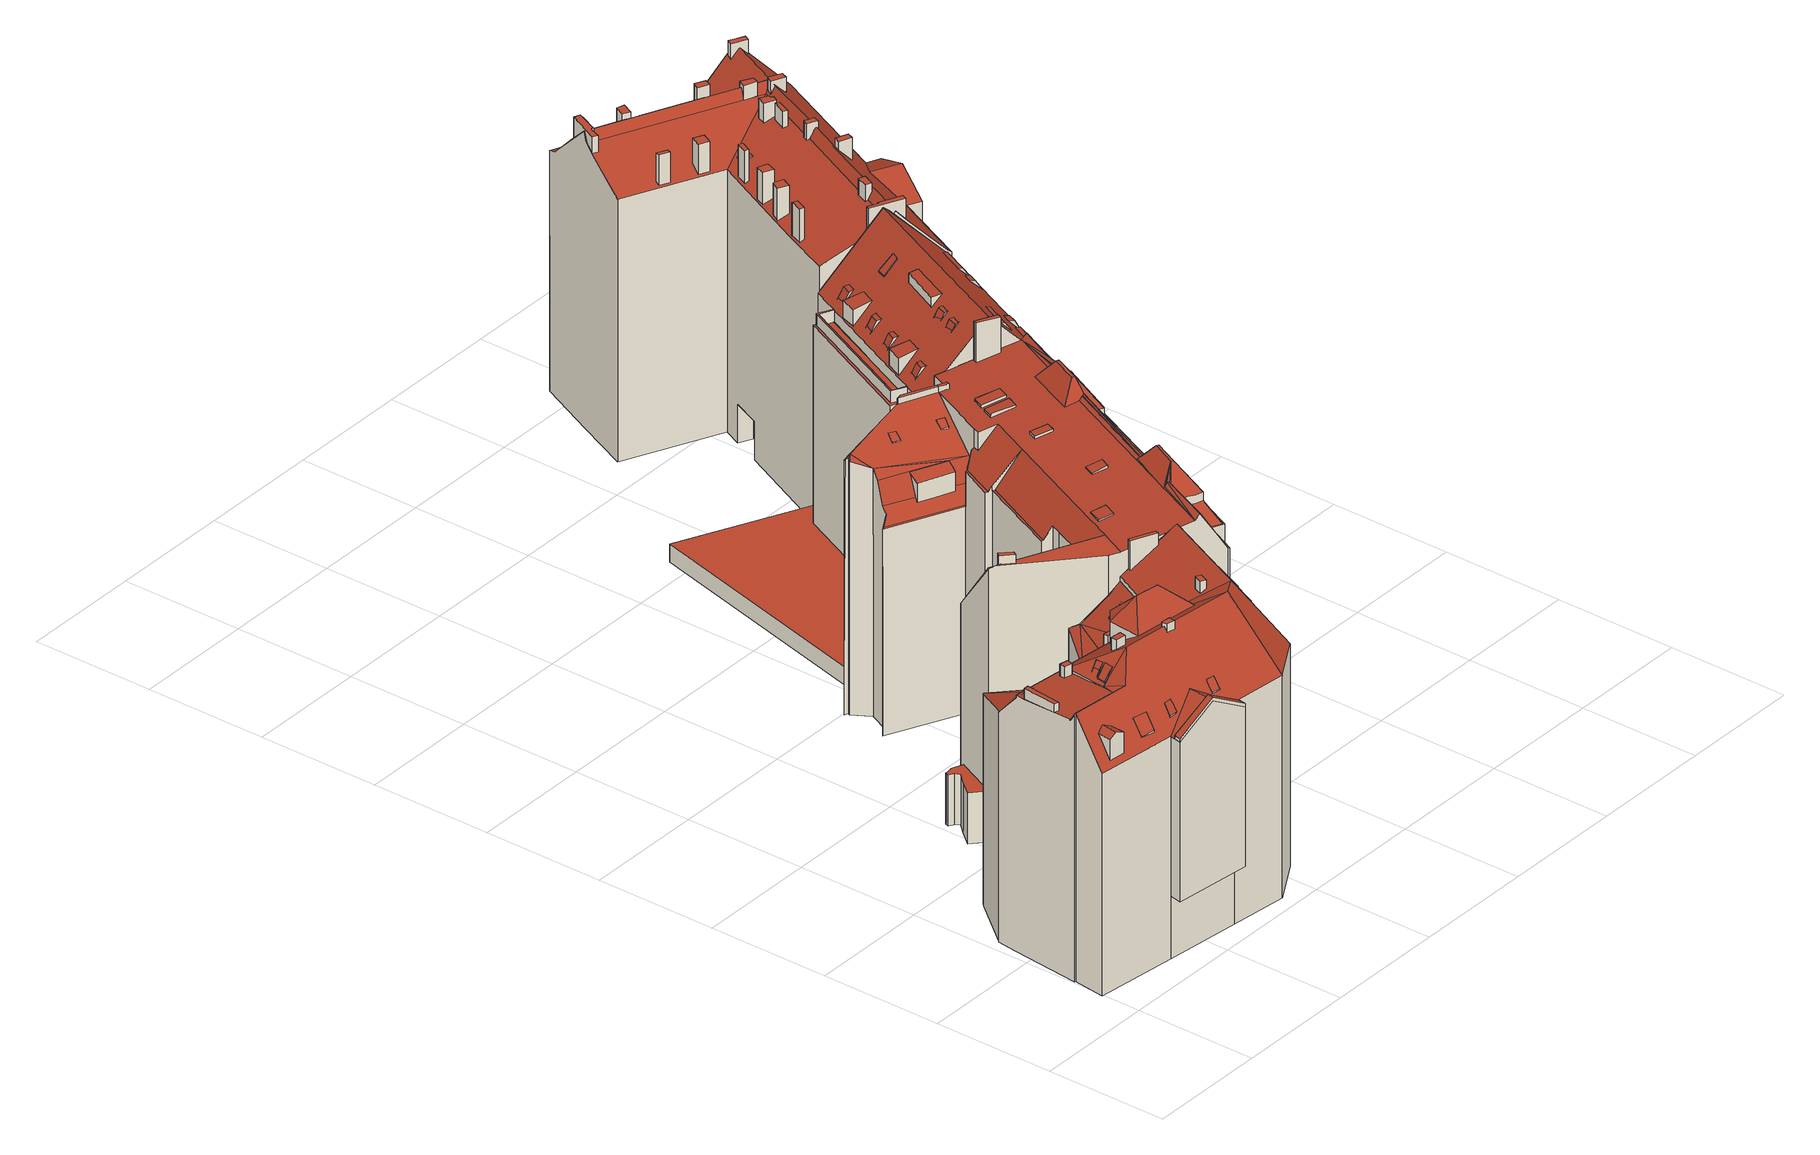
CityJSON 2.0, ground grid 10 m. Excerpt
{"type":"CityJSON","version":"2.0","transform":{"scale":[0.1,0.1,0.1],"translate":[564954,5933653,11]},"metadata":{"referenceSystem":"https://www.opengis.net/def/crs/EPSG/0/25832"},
"CityObjects":{
"building1":{"type":"Building","attributes":{"Grundfläche 2D":"290.350263","Grundhöhe NN":"11.209"},"children":["building1-1","building1-2","building1-3","building1-4","building1-5","building1-6","building1-7","building1-8","building1-9","building1-10","building1-11","building1-12","building1-13","building1-14","building1-15","building1-16","building1-17","building1-18","building1-19","building1-20","building1-21"],"geometry":[{"type":"MultiSurface","lod":"3","boundaries":[[[0,1,2,3]],[[4,0,3,5]],[[6,7,8,9,5,3,2,1]],[[10,11,5,9]],[[4,5,11]],[[12,13,14,15,16,17,18,19,20,21,22]],[[13,23,24,25,26,14]],[[25,27,28,15,14,26]],[[29,30,31,32,33,34,35]],[[30,36,33,32,31]],[[37,38,39,40,29,35,34,33,41,42,43,44,45]],[[46,47,48,49,50,51,52,53,54,55,56]],[[57,58,59,60,61,62,63,64,65,66,67]],[[68,17,55,54]],[[69,59,70,20,19,18,17,68,0,4,71,72]],[[16,73,55,17]],[[73,74,56,55]],[[75,76,77,39,38,78,79,80]],[[21,81,66]],[[20,81,21]],[[81,20,70,82]],[[83,84,77]],[[84,40,77]],[[40,39,77]],[[84,85,29,40]],[[86,87,29,85]],[[88,89,30,29,87]],[[66,65,90,22,21]],[[67,66,81]],[[69,43,42,59]],[[67,81,82,70,59,58,57]],[[49,75,80,79,78,52,51,50]],[[44,43,69,72]],[[36,61,60,59,42,41,33]],[[68,54,53,1,0]],[[53,52,78,38,37,91,92,9,8,7,6,1]],[[44,72,71,11,10,9,92,45]],[[11,71,4]],[[12,93,94,95,13]],[[23,13,95,96,24]],[[25,24,96,97,27]],[[28,27,97,98,15]],[[15,98,99,100,16]],[[73,16,100,101]],[[74,73,101,102]],[[103,104,76,75,49,48,47,46,56,74,102,105]],[[83,77,76,104,106]],[[84,83,106,107]],[[85,84,107,108]],[[109,87,86,85,108,110]],[[111,112,30,89,88,87,109,113]],[[112,114,115,90,65,64,63,62,61,36,30]],[[22,90,115,116]],[[12,22,116,93]],[[98,95,94,99]],[[103,105,102,101,100,99,94,93,116,115,114,112,111,113,109,110,108,107,106,104]]],"semantics":{"surfaces":[{"type":"RoofSurface"},{"type":"WallSurface"},{"type":"GroundSurface"}],"values":[0,0,0,0,0,0,0,0,0,0,0,0,0,0,0,0,0,0,0,0,0,0,0,0,0,0,0,0,1,1,1,1,1,1,1,1,1,1,1,1,1,1,1,1,1,1,1,1,1,1,1,1,1,1,1,2]}}]},
"building1-1":{"type":"BuildingInstallation","parents":["building1"],"geometry":[{"type":"MultiSurface","lod":"3","boundaries":[[[117,118,119,120]],[[120,119,121,122]],[[119,118,123,121]],[[117,120,122,124]],[[118,117,124,123]]],"semantics":{"surfaces":[{"type":"RoofSurface"},{"type":"WallSurface"}],"values":[0,1,1,1,1]}}]},
"building1-2":{"type":"BuildingInstallation","parents":["building1"],"geometry":[{"type":"MultiSurface","lod":"3","boundaries":[[[125,126,127,128,129]],[[129,128,130,35]],[[131,126,125,129,35,34]],[[132,130,128,127]],[[131,132,127,126]]],"semantics":{"surfaces":[{"type":"RoofSurface"},{"type":"WallSurface"}],"values":[0,1,1,1,1]}}]},
"building1-3":{"type":"BuildingInstallation","parents":["building1"],"geometry":[{"type":"MultiSurface","lod":"3","boundaries":[[[133,134,135,136]],[[136,135,137,138]],[[133,136,138,139]],[[134,133,139,140]],[[135,134,140,137]]],"semantics":{"surfaces":[{"type":"RoofSurface"},{"type":"WallSurface"}],"values":[0,1,1,1,1]}}]},
"building1-4":{"type":"BuildingInstallation","parents":["building1"],"geometry":[{"type":"MultiSurface","lod":"3","boundaries":[[[141,142,143,144]],[[142,145,146,143]],[[28,26,23,145,142,141]],[[146,145,23,24]],[[143,146,24,25,27,144]],[[27,28,141,144]]],"semantics":{"surfaces":[{"type":"RoofSurface"},{"type":"WallSurface"}],"values":[0,0,1,1,1,1]}}]},
"building1-5":{"type":"BuildingInstallation","parents":["building1"],"geometry":[{"type":"MultiSurface","lod":"3","boundaries":[[[147,148,149,150]],[[151,149,148,152]],[[153,152,148,147,154]],[[151,152,153]],[[154,147,150]]],"semantics":{"surfaces":[{"type":"RoofSurface"},{"type":"WallSurface"}],"values":[0,0,1,1,1]}}]},
"building1-6":{"type":"BuildingInstallation","parents":["building1"],"geometry":[{"type":"MultiSurface","lod":"3","boundaries":[[[155,156,157,158]],[[159,160,155,158]],[[161,159,158,157]],[[156,155,160,162]],[[157,156,162,161]]],"semantics":{"surfaces":[{"type":"RoofSurface"},{"type":"WallSurface"}],"values":[0,1,1,1,1]}}]},
"building1-7":{"type":"BuildingInstallation","parents":["building1"],"geometry":[{"type":"MultiSurface","lod":"3","boundaries":[[[163,164,165]],[[166,167,163,165,168]],[[169,168,165,164,170,32]],[[169,171,166,168]],[[171,172,167,166]],[[172,31,170,164,163,167]]],"semantics":{"surfaces":[{"type":"RoofSurface"},{"type":"WallSurface"}],"values":[0,0,1,1,1,1]}}]},
"building1-8":{"type":"BuildingInstallation","parents":["building1"],"geometry":[{"type":"MultiSurface","lod":"3","boundaries":[[[173,174,175,176,177,178]],[[174,173,179,180]],[[180,18,181,176,175,174]],[[177,176,181,182]],[[182,19,179,173,178,177]]],"semantics":{"surfaces":[{"type":"RoofSurface"},{"type":"WallSurface"}],"values":[0,1,1,1,1]}}]},
"building1-9":{"type":"BuildingInstallation","parents":["building1"],"geometry":[{"type":"MultiSurface","lod":"3","boundaries":[[[183,184,185,186,187]],[[185,184,62,63]],[[63,188,186,185]],[[188,189,187,186]],[[183,187,189,190]],[[190,62,184,183]]],"semantics":{"surfaces":[{"type":"RoofSurface"},{"type":"WallSurface"}],"values":[0,1,1,1,1,1]}}]},
"building1-10":{"type":"BuildingInstallation","parents":["building1"],"geometry":[{"type":"MultiSurface","lod":"3","boundaries":[[[191,192,193,194]],[[195,196,194,193]],[[191,194,196,197]],[[192,191,197,198]],[[193,192,198,195]]],"semantics":{"surfaces":[{"type":"RoofSurface"},{"type":"WallSurface"}],"values":[0,1,1,1,1]}}]},
"building1-11":{"type":"BuildingInstallation","parents":["building1"],"geometry":[{"type":"MultiSurface","lod":"3","boundaries":[[[199,200,201,202,203,204]],[[205,202,201,200,206,207]],[[199,204,208,209]],[[200,199,209,206]],[[208,204,203,202,205,210]]],"semantics":{"surfaces":[{"type":"RoofSurface"},{"type":"WallSurface"}],"values":[0,1,1,1,1]}}]},
"building1-12":{"type":"BuildingInstallation","parents":["building1"],"geometry":[{"type":"MultiSurface","lod":"3","boundaries":[[[92,91,211,212,213]],[[45,92,213,214]],[[37,215,211,91]],[[212,211,215,216]],[[213,212,216,214]]],"semantics":{"surfaces":[{"type":"RoofSurface"},{"type":"WallSurface"}],"values":[0,1,1,1,1]}}]},
"building1-13":{"type":"BuildingInstallation","parents":["building1"],"geometry":[{"type":"MultiSurface","lod":"3","boundaries":[[[217,218,219,220]],[[221,222,220,219]],[[217,220,222,223]],[[223,224,218,217]],[[219,218,224,221]]],"semantics":{"surfaces":[{"type":"RoofSurface"},{"type":"WallSurface"}],"values":[0,1,1,1,1]}}]},
"building1-14":{"type":"BuildingInstallation","parents":["building1"],"geometry":[{"type":"MultiSurface","lod":"3","boundaries":[[[225,226,227,228,229,230]],[[225,230,231,232]],[[232,233,234,227,226,225]],[[234,235,228,227]],[[230,229,228,235,236,231]]],"semantics":{"surfaces":[{"type":"RoofSurface"},{"type":"WallSurface"}],"values":[0,1,1,1,1]}}]},
"building1-15":{"type":"BuildingInstallation","parents":["building1"],"geometry":[{"type":"MultiSurface","lod":"3","boundaries":[[[237,238,239,240]],[[240,239,241,242]],[[237,240,242,243]],[[238,237,243,244]],[[239,238,244,241]]],"semantics":{"surfaces":[{"type":"RoofSurface"},{"type":"WallSurface"}],"values":[0,1,1,1,1]}}]},
"building1-16":{"type":"BuildingInstallation","parents":["building1"],"geometry":[{"type":"MultiSurface","lod":"3","boundaries":[[[245,246,247,248]],[[248,247,46,47]],[[47,249,245,248]],[[246,245,249,250]],[[250,46,247,246]]],"semantics":{"surfaces":[{"type":"RoofSurface"},{"type":"WallSurface"}],"values":[0,1,1,1,1]}}]},
"building1-17":{"type":"BuildingInstallation","parents":["building1"],"geometry":[{"type":"MultiSurface","lod":"3","boundaries":[[[251,252,253,254]],[[255,256,251,254]],[[254,253,257,255]],[[252,251,256,258]],[[258,257,253,252]]],"semantics":{"surfaces":[{"type":"RoofSurface"},{"type":"WallSurface"}],"values":[0,1,1,1,1]}}]},
"building1-18":{"type":"BuildingInstallation","parents":["building1"],"geometry":[{"type":"MultiSurface","lod":"3","boundaries":[[[259,260,261,262,263,264]],[[39,265,261,260,259]],[[262,261,265,266]],[[267,39,259,264]],[[267,264,263,262,266,268]]],"semantics":{"surfaces":[{"type":"RoofSurface"},{"type":"WallSurface"}],"values":[0,1,1,1,1]}}]},
"building1-19":{"type":"BuildingInstallation","parents":["building1"],"geometry":[{"type":"MultiSurface","lod":"3","boundaries":[[[269,270,271,272]],[[272,271,273,274]],[[269,272,274,275]],[[275,276,270,269]],[[271,270,276,273]]],"semantics":{"surfaces":[{"type":"RoofSurface"},{"type":"WallSurface"}],"values":[0,1,1,1,1]}}]},
"building1-20":{"type":"BuildingInstallation","parents":["building1"],"geometry":[{"type":"MultiSurface","lod":"3","boundaries":[[[277,278,279,280]],[[280,279,281,282]],[[277,280,282,283]],[[278,277,283,284]],[[279,278,284,281]]],"semantics":{"surfaces":[{"type":"RoofSurface"},{"type":"WallSurface"}],"values":[0,1,1,1,1]}}]},
"building1-21":{"type":"BuildingInstallation","parents":["building1"],"geometry":[{"type":"MultiSurface","lod":"3","boundaries":[[[285,286,287,288]],[[285,288,289,290]],[[288,287,291,289]],[[286,285,290,292]],[[287,286,292,291]]],"semantics":{"surfaces":[{"type":"RoofSurface"},{"type":"WallSurface"}],"values":[0,1,1,1,1]}}]},
"building2":{"type":"Building","attributes":{"Grundfläche 2D":"346.311366","Grundhöhe NN":"11.520"},"children":["building2-1","building2-2","building2-3","building2-4","building2-5","building2-6","building2-7","building2-8","building2-9","building2-10","building2-11","building2-12"],"geometry":[{"type":"Solid","lod":"3","boundaries":[[[[293,294,295,296,297,298,299,300,301]],[[302,301,300,303]],[[304,299,298,305]],[[305,306,304]],[[306,307,304]],[[308,309,304,307,310,311]],[[309,312,304]],[[312,313,314,315,316,317,302,303,304]],[[299,304,303,300]],[[318,319,320,321,322,323,324,325,326]],[[320,327,321]],[[328,329,325,324,330]],[[331,332,326,325,333,334]],[[335,336,337,320,319,338]],[[339,340,341,335]],[[342,296,295,294,293,343,344,341,345,346]],[[347,329,328,348]],[[349,350,342,333,347,348,351]],[[352,334,333,342,346]],[[325,329,347,333]],[[353,354,355,356]],[[356,357,358,359,360,361,353]],[[362,363,364,365,366,367,368]],[[367,369,370,371,372,362,368]],[[373,369,367,366,374]],[[375,373,376,377,378,379,380]],[[373,375,369]],[[370,375,372,371]],[[375,370,369]],[[381,378,377]],[[382,383,380]],[[383,384,380]],[[384,375,380]],[[344,385,386,387,388,389,390,391,392,393,394,336,335,341]],[[320,337,327]],[[337,395,327]],[[297,342,350]],[[297,350,349]],[[396,306,305,298,297,349,351]],[[395,330,324,323]],[[395,397,398,377,399,400,401,402,403,404,405,406,396,351,348,328,330]],[[407,377,398]],[[408,409,410,411]],[[405,412,413,414,415,416,406]],[[311,310,396,417]],[[307,306,396,310]],[[342,297,296]],[[418,419,420,408,411,421,422,404,403,423,424]],[[321,395,322]],[[425,426,427,428]],[[429,405,404,427,426,430,431,432,433]],[[434,356,355,435,436,437,438,439,440,441,442,443]],[[356,434,433,444,359,358,357]],[[442,414,413,412,405,429,433,434,443]],[[315,314,313,312,309,308,311,417,388,387,445]],[[338,446,339,335]],[[345,341,340,447]],[[448,385,344,449]],[[343,449,344]],[[450,386,385,448,451]],[[387,386,450,452,445]],[[327,395,321]],[[322,395,323]],[[364,453,454,455,365]],[[456,457,458,459,460,461,462,463,464,465,466]],[[432,431,439,438,360,359,444,433]],[[423,403,402]],[[428,427,404,422,421]],[[424,423,402,401]],[[449,343,293,301,451,448]],[[452,450,302,317,316,315,445]],[[301,302,450,451]],[[319,318,326,446,338]],[[345,447,334,352,346]],[[447,340,339,446,326,332,331,334]],[[355,354,435]],[[435,354,353,361,360,438,437,436]],[[462,461,467,468]],[[469,464,463,462,468,470]],[[465,464,469,471]],[[472,456,466,465,471,473]],[[457,456,472,474]],[[458,457,474,475]],[[459,458,475,476]],[[460,459,476,477]],[[478,397,395,337,336,394,479,480]],[[398,397,478,481]],[[407,398,481,482]],[[374,424,401,400,399,377,376,373]],[[424,374,366,418]],[[408,420,419,418,366,365,455]],[[408,455,454,409]],[[409,454,483,484,410]],[[485,486,487,488,489,425,428,490]],[[439,431,430,491,492]],[[490,428,421,411,410,484,493]],[[491,430,426,425,489,494]],[[414,442,460,477,495,415]],[[496,497,388,417,396,406,416,415,495,498]],[[389,388,497,499]],[[441,440,439,492,500]],[[460,442,441,500,467,461]],[[390,389,499,501]],[[391,390,501,502]],[[392,391,502,503,504,505]],[[505,506,393,392]],[[507,508,479,394,393,506]],[[454,453,509,483]],[[383,382,510,511]],[[375,384,512,513]],[[377,407,381]],[[381,407,482,514,378]],[[382,380,379,378,514,510]],[[384,383,511,512]],[[363,362,372,375,513,515]],[[453,364,363,515,509]],[[486,485,508,507]],[[488,487,504,503]],[[492,491,494,489,488,503,502,501,499,497,496,498,495,477,476,475,474,472,473,471,469,470,468,467,500]],[[484,483,509,515,513,512,511,510,514,482,481,478,480,479,508,485,490,493]],[[507,506,505,504,487,486]]]],"semantics":{"surfaces":[{"type":"RoofSurface"},{"type":"WallSurface"},{"type":"GroundSurface"},{"type":"OuterCeilingSurface"}],"values":[[0,0,0,0,0,0,0,0,0,0,0,0,0,0,0,0,0,0,0,0,0,0,0,0,0,0,0,0,0,0,0,0,0,0,0,0,0,0,0,0,0,0,0,0,0,0,0,0,0,0,0,0,0,0,0,0,0,0,0,0,0,0,0,0,0,1,1,1,1,1,1,1,1,1,1,1,1,1,1,1,1,1,1,1,1,1,1,1,1,1,1,1,1,1,1,1,1,1,1,1,1,1,1,1,1,1,1,1,1,1,1,1,1,1,1,1,1,1,2,2,3]]}}]},
"building2-1":{"type":"BuildingInstallation","parents":["building2"],"geometry":[{"type":"MultiSurface","lod":"3","boundaries":[[[516,517,518,519,520,521]],[[522,523,517,516]],[[523,524,525,519,518,517]],[[520,519,525,526]],[[516,521,520,526,527,522]]],"semantics":{"surfaces":[{"type":"RoofSurface"},{"type":"WallSurface"}],"values":[0,1,1,1,1]}}]},
"building2-2":{"type":"BuildingInstallation","parents":["building2"],"geometry":[{"type":"MultiSurface","lod":"3","boundaries":[[[528,529,530,531]],[[531,530,532,533]],[[533,534,528,531]],[[529,528,534,535]],[[535,532,530,529]]],"semantics":{"surfaces":[{"type":"RoofSurface"},{"type":"WallSurface"}],"values":[0,1,1,1,1]}}]},
"building2-3":{"type":"BuildingInstallation","parents":["building2"],"geometry":[{"type":"MultiSurface","lod":"3","boundaries":[[[536,537,538,539,540]],[[536,540,413,541]],[[537,536,541,412]],[[434,542,538,537,412]],[[542,443,413,540,539,538]]],"semantics":{"surfaces":[{"type":"RoofSurface"},{"type":"WallSurface"}],"values":[0,1,1,1,1]}}]},
"building2-4":{"type":"BuildingInstallation","parents":["building2"],"geometry":[{"type":"MultiSurface","lod":"3","boundaries":[[[543,544,545,546,547,548,549]],[[550,398,407,381,547,546,545]],[[551,552,544,543,549,548,377,553]],[[552,550,545,544]]],"semantics":{"surfaces":[{"type":"RoofSurface"},{"type":"WallSurface"}],"values":[0,1,1,1]}}]},
"building2-5":{"type":"BuildingInstallation","parents":["building2"],"geometry":[{"type":"MultiSurface","lod":"3","boundaries":[[[554,555,556,557,558]],[[559,560,554,558]],[[560,561,562,556,555,554]],[[562,563,557,556]],[[558,557,563,559]]],"semantics":{"surfaces":[{"type":"RoofSurface"},{"type":"WallSurface"}],"values":[0,1,1,1,1]}}]},
"building2-6":{"type":"BuildingInstallation","parents":["building2"],"geometry":[{"type":"MultiSurface","lod":"3","boundaries":[[[564,565,566,567]],[[567,566,568,569]],[[564,567,569,570]],[[565,564,570,571]],[[566,565,571,568]]],"semantics":{"surfaces":[{"type":"RoofSurface"},{"type":"WallSurface"}],"values":[0,1,1,1,1]}}]},
"building2-7":{"type":"BuildingInstallation","parents":["building2"],"geometry":[{"type":"MultiSurface","lod":"3","boundaries":[[[572,573,574,575]],[[572,575,576,577]],[[575,574,578,576]],[[573,572,577,579]],[[574,573,579,578]]],"semantics":{"surfaces":[{"type":"RoofSurface"},{"type":"WallSurface"}],"values":[0,1,1,1,1]}}]},
"building2-8":{"type":"BuildingInstallation","parents":["building2"],"geometry":[{"type":"MultiSurface","lod":"3","boundaries":[[[580,581,548,547]],[[381,378,580,547]],[[378,379,581,580]],[[379,582,377,548,581]]],"semantics":{"surfaces":[{"type":"RoofSurface"},{"type":"WallSurface"}],"values":[0,1,1,1]}}]},
"building2-9":{"type":"BuildingInstallation","parents":["building2"],"geometry":[{"type":"MultiSurface","lod":"3","boundaries":[[[583,584,585,586]],[[587,588,586,585]],[[583,586,588,589]],[[584,583,589,590]],[[590,587,585,584]]],"semantics":{"surfaces":[{"type":"RoofSurface"},{"type":"WallSurface"}],"values":[0,1,1,1,1]}}]},
"building2-10":{"type":"BuildingInstallation","parents":["building2"],"geometry":[{"type":"MultiSurface","lod":"3","boundaries":[[[369,370,371,591,592,593]],[[591,371,368,594]],[[594,595,592,591]],[[369,593,592,595,367]]],"semantics":{"surfaces":[{"type":"RoofSurface"},{"type":"WallSurface"}],"values":[0,1,1,1]}}]},
"building2-11":{"type":"BuildingInstallation","parents":["building2"],"geometry":[{"type":"MultiSurface","lod":"3","boundaries":[[[596,597,598,599]],[[599,598,600,601]],[[596,599,601,602]],[[597,596,602,603]],[[598,597,603,600]]],"semantics":{"surfaces":[{"type":"RoofSurface"},{"type":"WallSurface"}],"values":[0,1,1,1,1]}}]},
"building2-12":{"type":"BuildingInstallation","parents":["building2"],"geometry":[{"type":"MultiSurface","lod":"3","boundaries":[[[604,605,606,607]],[[608,609,605,604]],[[609,610,606,605]],[[611,607,606,610]],[[611,608,604,607]]],"semantics":{"surfaces":[{"type":"RoofSurface"},{"type":"WallSurface"}],"values":[0,1,1,1,1]}}]},
"building3":{"type":"Building","attributes":{"Grundfläche 2D":"185.333317","Grundhöhe NN":"13.428"},"children":["building3-1"],"geometry":[{"type":"Solid","lod":"3","boundaries":[[[[612,613,614,615,616,617,618,619,620]],[[621,622,623,624,625,626,627,628,629,630,631]],[[627,626,632,633]],[[628,627,633,634]],[[629,628,634,635]],[[630,629,635,636]],[[631,630,636,637]],[[621,631,637,638]],[[625,624,639,640]],[[626,625,640,632]],[[619,623,622,620]],[[620,622,621,612]],[[624,618,617,616,615,614,613,612,621,638,641,639]],[[618,624,623,619]],[[640,639,641,638,637,636,635,634,633,632]]]],"semantics":{"surfaces":[{"type":"RoofSurface"},{"type":"WallSurface"},{"type":"GroundSurface"}],"values":[[0,0,1,1,1,1,1,1,1,1,1,1,1,1,2]]}}]},
"building3-1":{"type":"BuildingInstallation","parents":["building3"],"geometry":[{"type":"MultiSurface","lod":"3","boundaries":[[[642,643,644,645,646,647,648,649]],[[613,614,646,645]],[[614,650,647,646]],[[648,647,650,651]],[[651,616,649,648]],[[616,617,642,649]],[[643,642,617,652]],[[644,643,652,653]],[[645,644,653,613]]],"semantics":{"surfaces":[{"type":"RoofSurface"},{"type":"WallSurface"}],"values":[0,1,1,1,1,1,1,1,1]}}]},
"building4":{"type":"Building","attributes":{"Grundfläche 2D":"165.645460","Grundhöhe NN":"12.757"},"children":["building4-1","building4-2","building4-3","building4-4","building4-5","building4-6","building4-7","building4-8","building4-9","building4-10","building4-11","building4-12","building4-13","building4-14","building4-15"],"geometry":[{"type":"Solid","lod":"3","boundaries":[[[[654,655,656,657,658,659]],[[658,657,660,661,662,663]],[[656,655,664,665]],[[660,657,656,665,666]],[[661,660,666,667]],[[655,654,659,658,663,662,661,667,668,669,670,671,664]],[[671,670,669,668,667,666,665,664]]]],"semantics":{"surfaces":[{"type":"RoofSurface"},{"type":"WallSurface"},{"type":"GroundSurface"}],"values":[[0,0,1,1,1,1,2]]}}]},
"building4-1":{"type":"BuildingInstallation","parents":["building4"],"geometry":[{"type":"MultiSurface","lod":"3","boundaries":[[[672,673,674,675]],[[674,673,676,677]],[[676,673,672]],[[675,674,677]]],"semantics":{"surfaces":[{"type":"RoofSurface"},{"type":"WallSurface"}],"values":[0,0,1,1]}}]},
"building4-2":{"type":"BuildingInstallation","parents":["building4"],"geometry":[{"type":"MultiSurface","lod":"3","boundaries":[[[678,679,680,681]],[[679,678,682,683]],[[680,679,683]],[[678,681,682]]],"semantics":{"surfaces":[{"type":"RoofSurface"},{"type":"WallSurface"}],"values":[0,1,1,1]}}]},
"building4-3":{"type":"BuildingInstallation","parents":["building4"],"geometry":[{"type":"MultiSurface","lod":"3","boundaries":[[[684,685,686,687]],[[686,685,688,689]],[[688,685,684]],[[687,686,689]]],"semantics":{"surfaces":[{"type":"RoofSurface"},{"type":"WallSurface"}],"values":[0,0,1,1]}}]},
"building4-4":{"type":"BuildingInstallation","parents":["building4"],"geometry":[{"type":"MultiSurface","lod":"3","boundaries":[[[690,691,692,693]],[[692,691,694,695]],[[694,691,690]],[[693,692,695]]],"semantics":{"surfaces":[{"type":"RoofSurface"},{"type":"WallSurface"}],"values":[0,0,1,1]}}]},
"building4-5":{"type":"BuildingInstallation","parents":["building4"],"geometry":[{"type":"MultiSurface","lod":"3","boundaries":[[[696,697,698,699]],[[698,697,700,701]],[[701,699,698]],[[696,700,697]]],"semantics":{"surfaces":[{"type":"RoofSurface"},{"type":"WallSurface"}],"values":[0,0,1,1]}}]},
"building4-6":{"type":"BuildingInstallation","parents":["building4"],"geometry":[{"type":"MultiSurface","lod":"3","boundaries":[[[702,703,704,705]],[[702,705,706,707]],[[706,705,704]],[[703,702,707]]],"semantics":{"surfaces":[{"type":"RoofSurface"},{"type":"WallSurface"}],"values":[0,0,1,1]}}]},
"building4-7":{"type":"BuildingInstallation","parents":["building4"],"geometry":[{"type":"MultiSurface","lod":"3","boundaries":[[[708,709,710,711]],[[710,709,712,713]],[[712,709,708]],[[711,710,713]]],"semantics":{"surfaces":[{"type":"RoofSurface"},{"type":"WallSurface"}],"values":[0,0,1,1]}}]},
"building4-8":{"type":"BuildingInstallation","parents":["building4"],"geometry":[{"type":"MultiSurface","lod":"3","boundaries":[[[714,715,716,717]],[[716,715,718,719]],[[718,715,714]],[[717,716,719]]],"semantics":{"surfaces":[{"type":"RoofSurface"},{"type":"WallSurface"}],"values":[0,0,1,1]}}]},
"building4-9":{"type":"BuildingInstallation","parents":["building4"],"geometry":[{"type":"MultiSurface","lod":"3","boundaries":[[[720,721,722,723]],[[722,721,724,725]],[[724,721,720]],[[723,722,725]]],"semantics":{"surfaces":[{"type":"RoofSurface"},{"type":"WallSurface"}],"values":[0,0,1,1]}}]},
"building4-10":{"type":"BuildingInstallation","parents":["building4"],"geometry":[{"type":"MultiSurface","lod":"3","boundaries":[[[726,727,728,729]],[[726,729,730,731]],[[730,729,728]],[[727,726,731]]],"semantics":{"surfaces":[{"type":"RoofSurface"},{"type":"WallSurface"}],"values":[0,0,1,1]}}]},
"building4-11":{"type":"BuildingInstallation","parents":["building4"],"geometry":[{"type":"MultiSurface","lod":"3","boundaries":[[[732,733,734,735]],[[734,733,736,737]],[[735,734,737]],[[736,733,732]]],"semantics":{"surfaces":[{"type":"RoofSurface"},{"type":"WallSurface"}],"values":[0,0,1,1]}}]},
"building4-12":{"type":"BuildingInstallation","parents":["building4"],"geometry":[{"type":"MultiSurface","lod":"3","boundaries":[[[738,739,740,741]],[[740,739,742,743]],[[742,739,738]],[[741,740,743]]],"semantics":{"surfaces":[{"type":"RoofSurface"},{"type":"WallSurface"}],"values":[0,0,1,1]}}]},
"building4-13":{"type":"BuildingInstallation","parents":["building4"],"geometry":[{"type":"MultiSurface","lod":"3","boundaries":[[[744,745,746,747]],[[745,744,748,749]],[[746,745,749]],[[744,747,748]]],"semantics":{"surfaces":[{"type":"RoofSurface"},{"type":"WallSurface"}],"values":[0,1,1,1]}}]},
"building4-14":{"type":"BuildingInstallation","parents":["building4"],"geometry":[{"type":"MultiSurface","lod":"3","boundaries":[[[750,751,752,753]],[[751,750,754,755]],[[752,751,755]],[[750,753,754]]],"semantics":{"surfaces":[{"type":"RoofSurface"},{"type":"WallSurface"}],"values":[0,1,1,1]}}]},
"building4-15":{"type":"BuildingInstallation","parents":["building4"],"geometry":[{"type":"MultiSurface","lod":"3","boundaries":[[[756,757,758,759]],[[759,758,760,761]],[[756,759,761,762]],[[758,757,763,760]],[[757,756,762,763]]],"semantics":{"surfaces":[{"type":"RoofSurface"},{"type":"WallSurface"}],"values":[0,1,1,1,1]}}]},
"building5":{"type":"Building","attributes":{"Grundfläche 2D":"314.774281","Grundhöhe NN":"12.829"},"children":["building5-1","building5-2","building5-3","building5-4","building5-5","building5-6","building5-7","building5-8","building5-9","building5-10","building5-11","building5-12","building5-13","building5-14","building5-15","building5-16","building5-17","building5-18","building5-19","building5-20"],"geometry":[{"type":"Solid","lod":"3","boundaries":[[[[764,765,766,767]],[[767,766,768]],[[769,770,771,772,773,774,775,776,777,778,766,765,779]],[[780,781,778,777,776,775,774,773,772,771,782,783]],[[780,783,784,785,786,781]],[[787,788,789,790,781,786,791,792,793,794,795,796]],[[797,798,799,778,781,790,789,788,787,796,795,800,801,802,803,804]],[[805,806,807,768,766,778]],[[808,809,807,806,805,778,799,798,797,804,803,802,801,800,810,811,812,813,814]],[[813,815,816,814]],[[816,817,808,814]],[[818,785,784,783,782,771,770,769,779,765,764,819,820]],[[786,785,818,821]],[[786,821,822,823,824,825,671,792,791]],[[669,668,826,812,811,810,800,795,794,793,792,671,827]],[[813,812,826,828]],[[815,813,828,829]],[[829,830,831,832,833,834,817,816,815]],[[808,817,834,835]],[[809,808,835,836]],[[764,767,768,807,809,836,819]],[[824,837,838,825]],[[837,839,840,838]],[[840,839,831,830]],[[841,833,832,842]],[[842,843,844,841]],[[843,845,846,844]],[[845,847,848,846]],[[847,849,850,848]],[[849,851,852,850]],[[852,851,823,822]],[[844,846,848,850,852,822,821,818,820,819,836,835,834,833,841]],[[829,828,826,668,669,827,671,825,838,840,830]],[[843,842,832,831,839,837,824,823,851,849,847,845]]]],"semantics":{"surfaces":[{"type":"RoofSurface"},{"type":"WallSurface"},{"type":"GroundSurface"},{"type":"OuterCeilingSurface"}],"values":[[0,0,0,0,0,0,0,0,0,0,0,1,1,1,1,1,1,1,1,1,1,1,1,1,1,1,1,1,1,1,1,2,2,3]]}}]},
"building5-1":{"type":"BuildingInstallation","parents":["building5"],"geometry":[{"type":"MultiSurface","lod":"3","boundaries":[[[853,854,855,856]],[[855,854,857]],[[853,856,858]],[[854,853,858,857]]],"semantics":{"surfaces":[{"type":"RoofSurface"},{"type":"WallSurface"}],"values":[0,1,1,1]}}]},
"building5-2":{"type":"BuildingInstallation","parents":["building5"],"geometry":[{"type":"MultiSurface","lod":"3","boundaries":[[[859,860,861,862]],[[862,861,863,864]],[[859,862,864,865]],[[865,866,860,859]],[[866,863,861,860]]],"semantics":{"surfaces":[{"type":"RoofSurface"},{"type":"WallSurface"}],"values":[0,1,1,1,1]}}]},
"building5-3":{"type":"BuildingInstallation","parents":["building5"],"geometry":[{"type":"MultiSurface","lod":"3","boundaries":[[[867,868,869,870]],[[870,869,871,872]],[[867,870,872,873]],[[873,874,868,867]],[[874,871,869,868]]],"semantics":{"surfaces":[{"type":"RoofSurface"},{"type":"WallSurface"}],"values":[0,1,1,1,1]}}]},
"building5-4":{"type":"BuildingInstallation","parents":["building5"],"geometry":[{"type":"MultiSurface","lod":"3","boundaries":[[[875,876,877,878,879]],[[880,881,877,876]],[[877,881,805,882,878]],[[879,878,882,883]],[[876,875,879,883,806,880]]],"semantics":{"surfaces":[{"type":"RoofSurface"},{"type":"WallSurface"}],"values":[0,1,1,1,1]}}]},
"building5-5":{"type":"BuildingInstallation","parents":["building5"],"geometry":[{"type":"MultiSurface","lod":"3","boundaries":[[[884,885,886,887]],[[886,885,888,889]],[[887,886,889,890]],[[884,887,890,891]],[[885,884,891,888]]],"semantics":{"surfaces":[{"type":"RoofSurface"},{"type":"WallSurface"}],"values":[0,1,1,1,1]}}]},
"building5-6":{"type":"BuildingInstallation","parents":["building5"],"geometry":[{"type":"MultiSurface","lod":"3","boundaries":[[[892,893,894,895,896]],[[894,893,892,897,898,899]],[[899,900,895,894]],[[896,895,900,901]],[[901,897,892,896]]],"semantics":{"surfaces":[{"type":"RoofSurface"},{"type":"WallSurface"}],"values":[0,1,1,1,1]}}]},
"building5-7":{"type":"BuildingInstallation","parents":["building5"],"geometry":[{"type":"MultiSurface","lod":"3","boundaries":[[[902,903,904,905,906,907]],[[908,909,903,902]],[[909,910,904,903]],[[910,911,905,904]],[[906,905,911,912]],[[907,906,912,913]],[[913,908,902,907]]],"semantics":{"surfaces":[{"type":"RoofSurface"},{"type":"WallSurface"}],"values":[0,1,1,1,1,1,1]}}]},
"building5-8":{"type":"BuildingInstallation","parents":["building5"],"geometry":[{"type":"MultiSurface","lod":"3","boundaries":[[[914,915,916,917,918,919,920]],[[810,921,914,920]],[[922,915,914,921,801,796]],[[922,923,916,915]],[[918,917,916,923,924,925]],[[925,793,919,918]],[[919,793,794,795,800,810,920]]],"semantics":{"surfaces":[{"type":"RoofSurface"},{"type":"WallSurface"}],"values":[0,1,1,1,1,1,1]}}]},
"building5-9":{"type":"BuildingInstallation","parents":["building5"],"geometry":[{"type":"MultiSurface","lod":"3","boundaries":[[[926,927,928,929]],[[926,929,930,931]],[[798,932,927,926,931]],[[932,933,928,927]],[[928,933,799,930,929]]],"semantics":{"surfaces":[{"type":"RoofSurface"},{"type":"WallSurface"}],"values":[0,1,1,1,1]}}]},
"building5-10":{"type":"BuildingInstallation","parents":["building5"],"geometry":[{"type":"MultiSurface","lod":"3","boundaries":[[[934,935,936,937]],[[937,936,938,939]],[[934,937,939,940]],[[935,934,940,941]],[[935,941,938,936]]],"semantics":{"surfaces":[{"type":"RoofSurface"},{"type":"WallSurface"}],"values":[0,1,1,1,1]}}]},
"building5-11":{"type":"BuildingInstallation","parents":["building5"],"geometry":[{"type":"MultiSurface","lod":"3","boundaries":[[[942,943,944,945]],[[946,776,947,943,942]],[[944,943,947,948]],[[777,949,945,944,948]],[[942,945,949,946]]],"semantics":{"surfaces":[{"type":"RoofSurface"},{"type":"WallSurface"}],"values":[0,1,1,1,1]}}]},
"building5-12":{"type":"BuildingInstallation","parents":["building5"],"geometry":[{"type":"MultiSurface","lod":"3","boundaries":[[[950,951,952,953]],[[953,952,954,955]],[[950,953,955,956]],[[951,950,956,957]],[[952,951,957,954]]],"semantics":{"surfaces":[{"type":"RoofSurface"},{"type":"WallSurface"}],"values":[0,1,1,1,1]}}]},
"building5-13":{"type":"BuildingInstallation","parents":["building5"],"geometry":[{"type":"MultiSurface","lod":"3","boundaries":[[[958,959,960,961,962,963,964]],[[965,966,804,967,962,961,960,968,789]],[[963,962,967,969]],[[790,970,959,958,964,963,969,797,971]],[[970,968,960,959]]],"semantics":{"surfaces":[{"type":"RoofSurface"},{"type":"WallSurface"}],"values":[0,1,1,1,1]}}]},
"building5-14":{"type":"BuildingInstallation","parents":["building5"],"geometry":[{"type":"MultiSurface","lod":"3","boundaries":[[[972,973,974,975]],[[975,974,976,977]],[[972,975,977,978]],[[973,972,978,979]],[[974,973,979,976]]],"semantics":{"surfaces":[{"type":"RoofSurface"},{"type":"WallSurface"}],"values":[0,1,1,1,1]}}]},
"building5-15":{"type":"BuildingInstallation","parents":["building5"],"geometry":[{"type":"MultiSurface","lod":"3","boundaries":[[[980,981,982,983,984]],[[985,982,981,980,986,788]],[[985,987,983,982]],[[787,988,984,983,987]],[[988,986,980,984]]],"semantics":{"surfaces":[{"type":"RoofSurface"},{"type":"WallSurface"}],"values":[0,1,1,1,1]}}]},
"building5-16":{"type":"BuildingInstallation","parents":["building5"],"geometry":[{"type":"MultiSurface","lod":"3","boundaries":[[[989,990,991,992]],[[993,994,990,989]],[[991,990,994,995]],[[995,996,992,991]],[[989,992,996,993]]],"semantics":{"surfaces":[{"type":"RoofSurface"},{"type":"WallSurface"}],"values":[0,1,1,1,1]}}]},
"building5-17":{"type":"BuildingInstallation","parents":["building5"],"geometry":[{"type":"MultiSurface","lod":"3","boundaries":[[[997,998,999,1000]],[[1000,999,1001,1002]],[[997,1000,1002,1003]],[[998,997,1003,1004]],[[999,998,1004,1001]]],"semantics":{"surfaces":[{"type":"RoofSurface"},{"type":"WallSurface"}],"values":[0,1,1,1,1]}}]},
"building5-18":{"type":"BuildingInstallation","parents":["building5"],"geometry":[{"type":"MultiSurface","lod":"3","boundaries":[[[1005,1006,1007,1008]],[[1008,1007,1009,1010]],[[1005,1008,1010,1011]],[[1006,1005,1011,1012]],[[1007,1006,1012,1009]]],"semantics":{"surfaces":[{"type":"RoofSurface"},{"type":"WallSurface"}],"values":[0,1,1,1,1]}}]},
"building5-19":{"type":"BuildingInstallation","parents":["building5"],"geometry":[{"type":"MultiSurface","lod":"3","boundaries":[[[1013,1014,1015,1016,1017,1018,1019,1020,1021,1022,1023]],[[1024,1025,1019,1018]],[[1025,769,1020,1019]],[[784,1021,1020,769,770,771,782,783]],[[784,1026,1022,1021]],[[1027,1028,1013,1023,1022,1026,780]],[[1028,1029,1014,1013]],[[1030,1031,1017,1016,1015,1014,1029,773,1032]],[[1031,1024,1018,1017]]],"semantics":{"surfaces":[{"type":"RoofSurface"},{"type":"WallSurface"}],"values":[0,1,1,1,1,1,1,1,1]}}]},
"building5-20":{"type":"BuildingInstallation","parents":["building5"],"geometry":[{"type":"MultiSurface","lod":"3","boundaries":[[[1033,1034,1035,1036]],[[1036,1035,1037,1038]],[[1038,1039,1033,1036]],[[1034,1033,1039,1040]],[[1040,1037,1035,1034]]],"semantics":{"surfaces":[{"type":"RoofSurface"},{"type":"WallSurface"}],"values":[0,1,1,1,1]}}]}
},
"vertices":[
[152,70,234],[156,106,234],[150,102,239],[136,90,251],[96,76,234],[116,93,251],[153,107,234],[148,107,234],[146,108,234],[110,112,234],[104,107,234],[99,103,234],[0,32,186],[67,24,186],[101,34,205],[130,17,186],[177,12,186],[169,54,243],[113,60,243],[106,61,243],[69,65,243],[53,53,224],[3,58,224],[66,20,186],[65,14,186],[98,11,205],[99,16,205],[129,7,186],[130,13,186],[68,133,180],[10,132,192],[24,124,200],[30,121,203],[46,111,212],[60,125,191],[61,126,190],[8,115,212],[119,111,202],[146,108,202],[141,116,192],[125,127,180],[53,110,212],[55,110,212],[55,112,209],[104,107,209],[110,112,202],[201,143,232],[181,152,217],[176,154,213],[175,154,213],[174,152,213],[157,117,213],[153,107,213],[156,106,215],[155,96,217],[182,61,243],[216,136,243],[51,78,216],[52,86,215],[55,110,214],[53,110,214],[8,115,214],[7,107,214],[4,78,216],[3,64,217],[2,62,217],[48,57,217],[51,71,216],[154,92,219],[55,112,213],[54,106,217],[99,103,216],[104,107,213],[213,33,186],[253,120,186],[175,154,209],[167,158,200],[152,172,178],[153,107,209],[157,117,209],[165,134,209],[51,71,217],[51,78,217],[146,177,176],[111,137,176],[76,140,176],[43,171,176],[42,171,176],[40,169,177],[11,133,192],[2,58,224],[119,111,214],[110,112,214],[0,32,2],[67,24,2],[67,24,54],[65,14,54],[129,7,54],[130,17,54],[130,17,2],[177,12,2],[213,33,2],[253,120,2],[175,154,2],[167,158,2],[176,154,2],[146,177,2],[111,137,2],[76,140,2],[42,171,2],[43,171,2],[11,133,2],[10,132,2],[40,169,2],[8,115,2],[2,58,2],[3,58,2],
[123,25,197],[124,31,205],[117,32,205],[116,26,197],[117,32,204],[116,26,196],[124,31,204],[123,25,196],
[60,125,192],[60,117,202],[65,117,202],[66,125,191],[61,126,191],[66,125,190],[60,117,201],[65,117,201],
[81,30,197],[82,36,205],[75,36,205],[74,30,197],[75,36,204],[74,30,196],[81,30,196],[82,36,204],
[130,13,189],[99,16,208],[98,11,208],[129,7,189],[66,20,189],[65,14,189],
[10,33,208],[17,33,211],[19,47,211],[12,45,208],[25,44,208],[24,32,208],[24,32,191],[10,33,191],
[230,81,194],[235,92,194],[227,95,206],[222,85,206],[222,85,205],[230,81,193],[227,95,205],[235,92,193],
[24,124,201],[24,121,204],[30,121,204],[40,128,192],[25,130,193],[39,120,203],[39,120,202],[24,121,203],[40,128,191],[25,130,192],
[106,58,246],[113,57,246],[113,60,246],[114,62,246],[106,63,246],[106,61,246],[106,58,239],[113,57,239],[114,62,242],[106,63,242],
[11,107,223],[7,107,223],[4,78,223],[8,77,223],[8,78,223],[8,77,216],[8,78,216],[11,107,214],
[170,79,241],[174,77,241],[177,84,241],[173,86,241],[177,84,234],[173,86,231],[170,79,231],[174,77,234],
[151,141,192],[159,137,202],[162,143,202],[163,144,202],[162,144,201],[154,148,192],[163,144,201],[159,137,201],[162,143,201],[154,148,191],[151,141,191],[162,144,200],
[119,115,214],[108,116,214],[108,112,214],[108,112,202],[119,115,196],[108,116,196],
[80,75,243],[81,80,243],[72,81,243],[72,76,243],[72,81,232],[72,76,235],[80,75,235],[81,80,232],
[53,78,220],[53,77,220],[52,71,220],[59,70,230],[59,72,230],[60,77,230],[60,77,229],[53,78,219],[53,77,219],[52,71,219],[59,70,229],[59,72,229],
[89,114,202],[89,123,191],[84,123,191],[83,115,202],[84,123,190],[83,115,201],[89,114,201],[89,123,190],
[180,149,242],[200,140,242],[201,143,242],[181,152,242],[180,149,217],[200,140,232],
[44,32,194],[56,30,194],[57,38,206],[45,40,206],[45,40,205],[44,32,193],[57,38,205],[56,30,193],
[141,116,193],[141,116,194],[148,113,202],[152,120,202],[148,121,198],[144,123,193],[148,113,201],[152,120,201],[144,123,192],[148,121,197],
[46,106,224],[45,101,224],[52,100,224],[53,105,224],[52,100,215],[53,105,214],[46,106,214],[45,101,215],
[55,85,221],[54,79,221],[60,79,229],[60,85,229],[60,79,228],[60,85,228],[55,85,220],[54,79,220],
[239,100,194],[244,111,194],[236,115,206],[231,104,206],[231,104,205],[239,100,193],[236,115,205],[244,111,193],
[279,211,234],[271,209,242],[270,208,243],[268,207,245],[267,209,244],[266,211,242],[271,198,256],[273,197,256],[293,205,234],[271,156,234],[263,176,256],[261,177,256],[248,173,242],[249,173,243],[251,173,244],[253,172,245],[253,172,244],[252,173,245],[253,173,245],[253,171,243],[254,170,243],[254,170,242],[256,162,234],[260,161,234],[265,158,234],[336,327,234],[333,329,234],[322,325,246],[321,323,249],[320,325,246],[321,327,244],[320,327,243],[316,320,256],[337,327,234],[322,325,245],[308,335,240],[314,321,256],[319,329,242],[315,279,234],[337,326,234],[306,298,256],[314,278,234],[351,331,211],[364,359,211],[342,369,246],[336,327,228],[337,326,229],[315,279,229],[320,264,211],[306,290,245],[283,209,227],[298,215,211],[313,278,229],[310,280,234],[304,299,256],[290,294,240],[304,290,244],[305,290,244],[301,290,242],[313,278,234],[154,235,198],[149,238,198],[142,222,204],[144,221,204],[171,209,204],[173,209,204],[183,204,204],[190,219,198],[155,235,198],[175,365,188],[174,361,183],[168,359,176],[228,332,176],[238,336,188],[226,342,188],[198,354,188],[229,349,205],[228,349,205],[201,362,205],[178,372,205],[243,342,205],[240,335,188],[182,379,210],[254,367,221],[262,384,231],[237,398,232],[232,397,231],[177,396,218],[263,386,232],[171,396,216],[174,395,216],[173,393,215],[307,211,211],[275,142,211],[266,147,211],[253,120,211],[254,119,211],[266,145,211],[276,141,211],[308,212,211],[300,215,211],[365,358,211],[338,370,242],[229,130,242],[276,399,232],[269,383,232],[252,361,231],[243,342,231],[240,335,231],[238,330,231],[253,324,233],[238,291,233],[186,176,233],[176,154,233],[263,386,231],[227,331,205],[225,331,205],[212,303,205],[214,302,205],[121,206,233],[110,211,233],[107,212,233],[167,158,233],[175,154,233],[233,129,246],[238,336,214],[236,335,212],[228,332,206],[217,301,209],[219,300,211],[238,330,216],[240,335,216],[187,234,205],[188,233,205],[219,300,205],[217,301,205],[185,178,232],[195,230,215],[192,222,215],[190,219,215],[180,196,215],[114,212,230],[149,238,182],[154,235,182],[155,235,182],[190,219,182],[192,222,178],[151,241,178],[122,254,178],[104,215,232],[112,213,230],[180,197,213],[260,161,227],[337,327,228],[314,278,228],[293,205,228],[288,207,228],[271,156,227],[293,205,227],[265,158,227],[166,358,176],[225,331,176],[227,331,176],[107,248,47],[109,244,47],[102,236,47],[93,225,47],[104,215,47],[120,250,47],[111,254,47],[106,253,47],[104,253,47],[103,250,47],[106,248,47],[120,250,5],[111,254,5],[104,253,5],[106,253,5],[103,250,5],[107,248,5],[106,248,5],[109,244,5],[102,236,5],[93,225,5],[104,215,5],[276,399,5],[365,358,5],[364,359,5],[269,383,5],[263,386,5],[225,331,5],[212,303,5],[211,286,5],[211,286,43],[200,261,43],[200,261,5],[187,234,5],[217,301,5],[195,230,5],[192,222,5],[214,302,5],[188,233,5],[167,158,5],[176,154,5],[253,120,5],[175,154,5],[254,119,5],[122,254,5],[266,145,5],[276,141,5],[308,211,5],[308,211,43],[308,212,43],[300,215,43],[311,240,43],[311,240,5],[166,358,5],[171,396,5],[174,395,5],[173,393,5],[182,379,5],[237,398,5],[174,361,5],
[266,355,235],[262,346,235],[263,345,236],[280,338,238],[284,347,238],[267,354,236],[266,355,233],[262,346,233],[263,345,233],[280,338,236],[284,347,236],[267,354,233],
[252,231,241],[241,237,238],[237,228,238],[248,223,241],[237,228,237],[248,223,239],[252,231,239],[241,237,237],
[119,203,240],[121,206,240],[113,214,240],[112,213,240],[110,211,240],[119,203,233],[113,214,229],
[268,381,236],[269,380,236],[270,383,236],[269,383,236],[263,386,236],[262,384,236],[267,381,236],[270,383,232],[268,381,232],[269,380,232],[267,381,232],
[256,333,235],[257,333,236],[274,325,238],[278,334,238],[260,342,235],[260,342,233],[256,333,233],[257,333,233],[274,325,236],[278,334,236],
[264,284,239],[267,291,239],[254,297,237],[251,290,237],[254,297,235],[251,290,235],[264,284,237],[267,291,237],
[215,385,222],[210,388,222],[207,382,218],[213,379,218],[213,379,217],[215,385,221],[207,382,217],[210,388,221],
[237,398,236],[232,397,236],[239,394,231],
[250,369,222],[244,372,222],[242,366,218],[247,363,218],[242,366,217],[247,363,217],[250,369,221],[244,372,221],
[197,352,201],[225,340,201],[226,342,202],[197,352,185],[225,340,185],
[212,196,237],[201,201,235],[196,190,235],[207,185,237],[196,190,234],[207,185,236],[212,196,236],[201,201,234],
[320,377,269],[303,385,269],[302,382,269],[319,374,269],[320,377,239],[303,385,236],[302,382,236],[319,374,239],
[276,421,203],[276,423,203],[277,424,203],[283,437,203],[323,525,203],[323,526,203],[324,528,203],[311,534,203],[262,427,203],[276,421,39],[262,427,39],[311,534,39],[324,528,39],[333,547,39],[228,596,39],[177,396,39],[237,398,39],[269,383,39],[276,399,39],[267,403,39],[228,596,24],[177,396,24],[237,398,24],[269,383,24],[276,399,24],[267,403,24],[276,421,24],[324,528,24],[333,547,24],[283,437,24],
[323,526,213],[312,532,213],[265,429,213],[276,423,213],[277,424,213],[266,429,213],[312,530,213],[323,525,213],[266,429,203],[312,530,203],[312,532,203],[265,429,203],
[334,547,214],[333,547,213],[267,403,213],[314,381,269],[380,526,269],[370,531,256],[362,360,214],[428,504,214],[426,505,216],[384,524,265],[333,547,18],[267,403,18],[362,360,18],[428,504,18],[426,505,18],[384,524,18],[370,531,18],[334,547,18],
[315,412,256],[312,414,255],[309,406,255],[312,405,256],[308,415,247],[305,408,247],
[289,449,228],[283,436,228],[298,430,231],[303,442,231],[289,449,213],[283,436,213],
[374,393,217],[369,396,227],[359,374,227],[364,372,217],[365,397,228],[355,376,228],
[322,427,256],[319,429,255],[316,421,255],[319,420,256],[315,430,248],[312,423,247],
[337,523,228],[334,525,227],[330,517,227],[334,516,228],[329,527,218],[326,519,218],
[404,474,227],[410,472,217],[420,493,217],[414,496,227],[410,497,228],[400,476,228],
[381,409,217],[376,411,227],[373,404,227],[378,402,217],[372,413,228],[369,406,228],
[292,422,228],[288,424,227],[284,417,227],[288,415,228],[283,426,218],[280,419,218],
[320,485,228],[316,486,227],[313,479,227],[317,477,228],[312,488,218],[308,481,218],
[302,456,227],[306,454,228],[309,461,228],[306,463,227],[301,465,218],[298,458,218],
[406,463,217],[400,465,227],[397,458,227],[403,456,217],[396,467,228],[393,460,228],
[352,403,243],[347,405,251],[337,384,251],[342,382,243],[344,407,252],[334,386,252],
[318,513,228],[313,500,228],[327,494,231],[333,506,231],[318,513,213],[313,500,213],
[336,469,259],[321,437,259],[329,433,260],[344,466,260],[336,469,250],[321,437,250],
[340,494,245],[350,490,256],[353,496,256],[343,501,245],[353,496,255],[343,501,244],[340,494,244],[350,490,255],
[358,805,217],[354,797,221],[455,752,221],[452,763,217],[458,760,221],[343,772,248],[338,761,259],[336,757,263],[340,755,263],[341,755,263],[365,744,263],[371,741,263],[448,706,263],[457,702,263],[469,697,263],[343,773,247],[338,752,255],[462,695,255],[335,755,257],[334,753,255],[331,746,251],[315,711,235],[393,675,235],[398,554,255],[402,563,255],[435,635,255],[437,640,255],[352,587,235],[334,547,235],[370,531,249],[380,526,253],[384,524,255],[386,528,255],[442,637,263],[465,689,263],[467,693,263],[389,522,263],[391,526,263],[427,607,263],[430,611,263],[440,633,263],[488,739,263],[490,743,263],[491,745,263],[483,623,216],[530,727,216],[396,519,254],[426,505,219],[429,504,216],[457,566,216],[458,600,230],[468,561,216],[481,589,230],[494,618,216],[315,711,18],[358,805,18],[335,755,18],[393,675,18],[386,660,18],[386,660,50],[376,637,50],[376,637,18],[429,504,18],[380,526,18],[457,566,18],[468,561,18],[468,562,18],[468,562,50],[494,617,50],[494,617,18],[494,618,18],[483,623,18],[530,727,18],[467,595,50],[467,595,18],[454,568,50],[454,568,18],[480,624,18],[480,624,50],[477,618,50],[477,618,18],[428,640,50],[428,640,18],[430,643,50],[430,643,18],[398,659,50],[398,659,18],[397,655,50],[397,655,18],
[429,724,257],[383,745,257],[382,743,257],[428,722,257],[383,745,255],[429,724,255],
[382,682,261],[386,690,261],[378,694,261],[374,686,261],[378,694,240],[374,686,236],[382,682,236],[386,690,240],
[380,623,262],[383,631,262],[375,634,262],[372,627,262],[375,634,235],[372,627,235],[380,623,239],[383,631,239],
[490,743,268],[484,746,268],[482,742,268],[494,736,268],[496,740,268],[484,746,255],[482,742,255],[494,736,255],[496,740,255],
[400,668,240],[408,664,243],[411,672,243],[404,675,240],[408,664,242],[411,672,242],[404,675,239],[400,668,239],
[353,586,263],[353,585,263],[349,576,263],[353,575,263],[357,584,263],[353,586,235],[353,585,235],[349,576,235],[353,575,237],[357,584,237],
[447,674,266],[449,678,266],[447,679,266],[448,681,266],[441,685,266],[438,678,266],[447,674,253],[449,678,253],[447,679,252],[448,681,252],[441,685,249],[438,678,249],
[398,523,271],[380,531,271],[380,530,271],[378,530,271],[371,534,271],[370,531,271],[396,519,271],[398,523,254],[380,531,252],[380,530,252],[378,530,252],[371,534,249],
[461,690,268],[472,685,268],[474,690,268],[464,695,268],[464,695,257],[461,690,257],[472,685,255],[474,690,255],
[370,602,262],[374,610,262],[366,613,262],[362,606,262],[366,613,235],[362,606,235],[370,602,239],[374,610,239],
[449,708,267],[446,702,267],[456,698,267],[458,703,267],[449,708,261],[446,702,255],[456,698,255],[458,703,261],
[354,695,261],[355,698,261],[347,702,261],[346,699,261],[347,702,237],[346,699,236],[354,695,236],[355,698,237],
[437,640,268],[435,640,268],[433,636,268],[438,634,268],[441,632,268],[443,637,268],[440,638,268],[438,634,260],[438,634,261],[441,632,261],[433,636,254],[443,637,261],[435,640,254],[440,638,260],
[441,659,266],[446,670,266],[443,672,266],[438,661,266],[443,672,252],[438,661,252],[441,659,253],[446,670,253],
[405,562,268],[402,563,268],[400,564,268],[396,555,268],[401,553,268],[400,564,254],[405,562,261],[396,555,254],[401,553,261],
[428,732,266],[425,727,266],[434,723,266],[436,728,266],[428,732,248],[425,727,254],[434,723,254],[436,728,248],
[366,747,266],[372,744,266],[376,753,266],[370,755,266],[376,753,251],[370,755,251],[366,747,260],[372,744,260],
[388,652,263],[392,660,263],[389,662,263],[385,653,263],[389,662,236],[385,653,236],[388,652,237],[392,660,237],
[339,753,265],[340,752,265],[347,767,265],[347,768,265],[348,770,265],[344,772,265],[344,771,265],[343,772,265],[331,746,265],[335,744,265],[338,752,265],[344,772,247],[344,771,248],[335,744,251],[338,752,256],[339,753,257],[340,752,257],[347,768,250],[348,770,247],[347,767,251],
[440,601,267],[442,606,267],[432,610,267],[430,605,267],[432,610,260],[430,605,260],[440,601,248],[442,606,248]
]}
